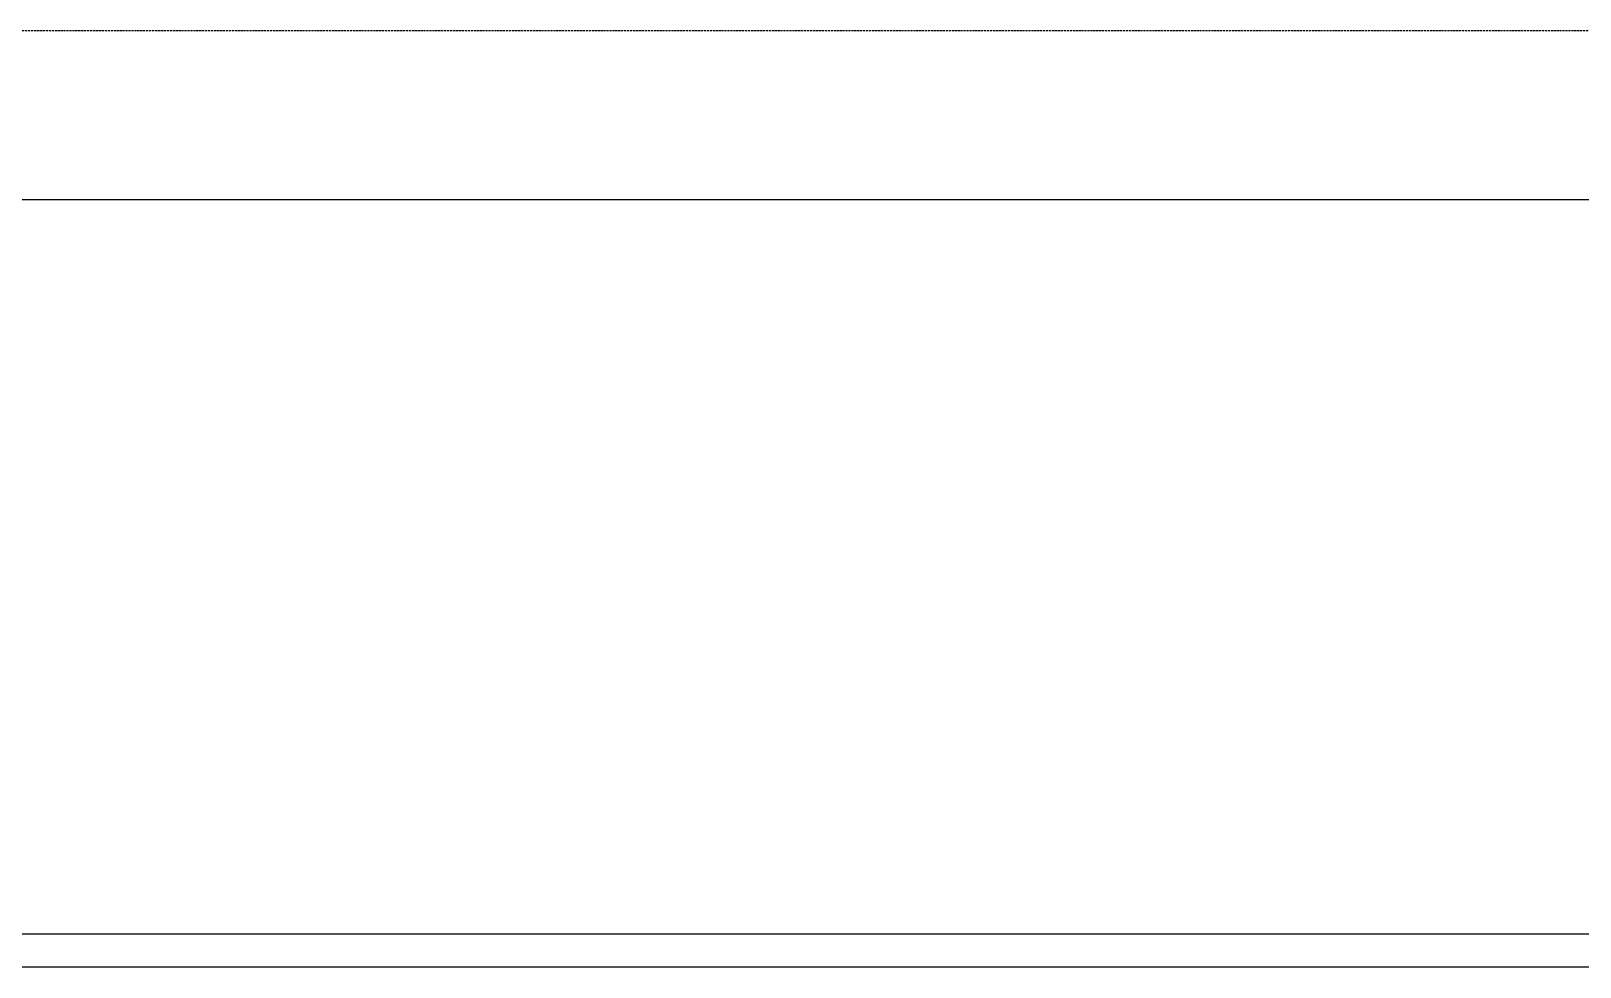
# Model space of a CAD drawing. Extents: x -1899985 to 1774885, y 556286 to 2175695.
# Drawn here: x -1701573 to -1699736, y 576697 to 577807 of the extents above; entities that cross this region are included whole.
import ezdxf

# ---------------------------------------------------------------- set-up
doc = ezdxf.new("R2010")
doc.units = 0
doc.header["$LTSCALE"] = 10
doc.header["$MEASUREMENT"] = 0
doc.linetypes.add('20剖面图$0$DASH', pattern=[0.35, 0.25, -0.1])
for name, color, linetype in [('20剖面图$0$A-LIN-V', 9, 'Continuous'), ('20剖面图$0$FHSGH10105-主梁-04', 7, 'Continuous'), ('20剖面图$0$FHSGH10105-主梁-06', 7, 'Continuous'), ('A-LIN-V', 9, 'Continuous')]:
    doc.layers.add(name, color=color, linetype=linetype)

# ---------------------------------------------------------------- blocks, each defined once
blk = doc.blocks.new('20剖面图$0$3243243')
at = {"color": 6, "linetype": '20剖面图$0$DASH'}
blk.add_line((1570255.4, 577182.5), (1562425.4, 577182.5), dxfattribs=at)
at = {"layer": '20剖面图$0$FHSGH10105-主梁-04', "color": 4, "linetype": 'Continuous'}
blk.add_line((1562470.6, 576982.5), (1570255.4, 576982.5), dxfattribs=at)
at = {"layer": '20剖面图$0$FHSGH10105-主梁-06', "color": 4, "linetype": 'Continuous'}
for p, q in [((1562724.4, 576111.8), (1570255.4, 576111.8)), ((1562731.1, 576072.5), (1570255.4, 576072.5))]:
    blk.add_line(p, q, dxfattribs=at)
blk = doc.blocks.new('20剖面图$0$b234swerwr')
at = {"layer": '20剖面图$0$A-LIN-V'}
blk.add_blockref('20剖面图$0$3243243', (-3140460.8, 0), dxfattribs=at)
blk = doc.blocks.new('20剖面图')
at = {"layer": '20剖面图$0$A-LIN-V'}
blk.add_blockref('20剖面图$0$b234swerwr', (-124505, 625), dxfattribs=at)

msp = doc.modelspace()

# ---------------------------------------------------------------- block references
at = {"layer": 'A-LIN-V'}
msp.add_blockref('20剖面图', (0, 0), dxfattribs=at)

doc.saveas('drawing.dxf')
